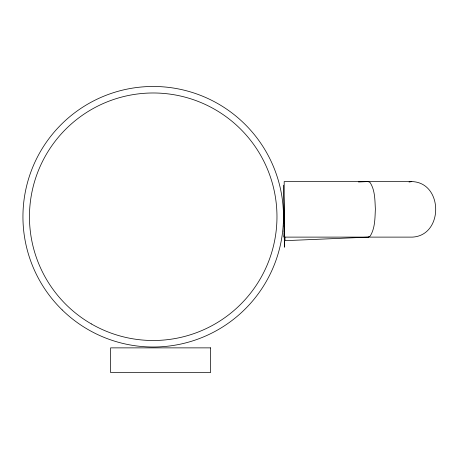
<?xml version="1.0" encoding="UTF-8"?>
<svg xmlns="http://www.w3.org/2000/svg" width="459" height="459" viewBox="0 0 459 459"><rect width="100%" height="100%" fill="white"/><g stroke="black" fill="none" stroke-linecap="round" stroke-linejoin="round"><path stroke-width="0.69" d="M284.19 213.068L284.19 216.688M284.19 225.765L284.19 231.789M284.19 226.522L284.19 223.085M284.19 230.67L284.19 233.493M284.19 234.325L284.19 236.224M284.19 236.867L284.19 236.11M368.347 237.119L370.184 236.098C375.152 228.112 374.934 218.145 375.364 209.052C374.865 200.113 375.123 190.215 370.034 182.452L368.198 181.586M284.19 237.114L412.314 237.119C443.761 235.57 443.377 182.424 411.798 181.586L284.19 181.586L284.19 237.119L284.19 236.471M409.038 182.039L411.798 181.586M358.49 181.982L367.797 181.586M368.749 237.119L285.062 240.671L284.947 236.953M284.19 216.39L284.19 223.378M284.19 235.318L284.603 247.2L284.19 233.287M283.318 185.172L284.356 218.145M210.612 347.87L110.585 347.87L110.585 372.524L210.612 372.524L210.612 347.87M62.172 309.917A130.27 130.27 0 0 0 279.428 248.996A130.27 130.27 0 0 0 118.038 91.307A130.27 130.27 0 0 0 62.172 309.917M91.335 323.916A123.758 123.758 0 0 0 276.972 216.74A123.758 123.758 0 0 0 91.335 109.563A123.758 123.758 0 0 0 91.335 323.916"/></g></svg>
